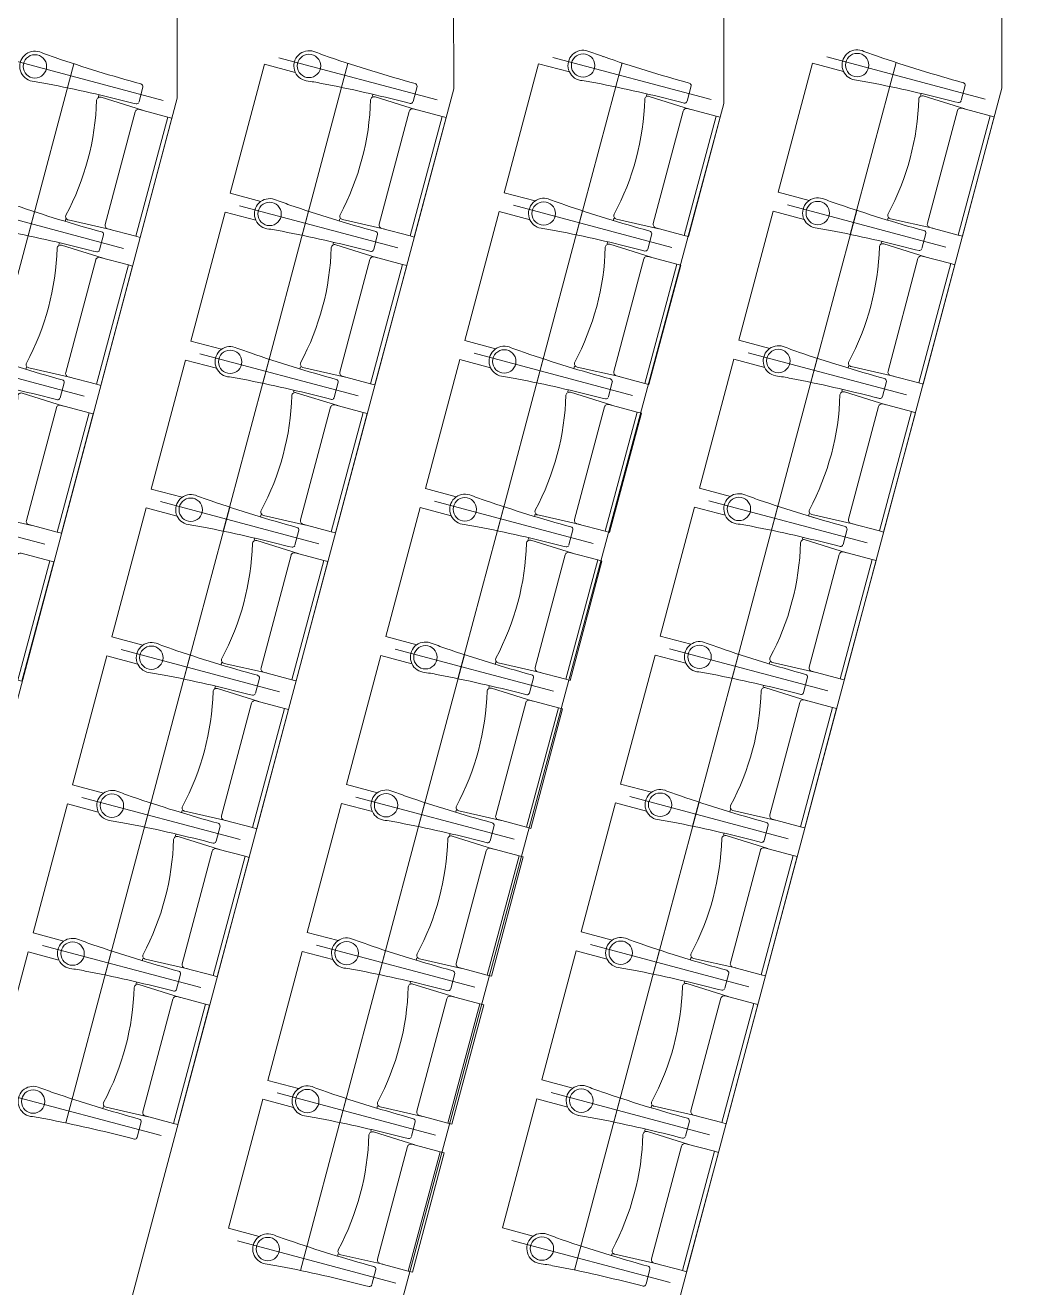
# Model space of a CAD drawing. Header units: millimetres. Extents: x 586 to 1010, y 369 to 668.
# Drawn here: x 689.039 to 692.656, y 465.201 to 469.809 of the extents above; entities that cross this region are included whole.
import ezdxf

# ---------------------------------------------------------------- set-up
doc = ezdxf.new("R2010")
doc.units = ezdxf.units.MM
doc.linetypes.add('CENTER', pattern=[2, 1.25, -0.25, 0.25, -0.25])
doc.linetypes.add('DASHED', pattern=[0.75, 0.5, -0.25])
doc.layers.add('plan line', color=7, linetype='Continuous', lineweight=15)

msp = doc.modelspace()

# ---------------------------------------------------------------- linework, layer by layer
at = {"color": 254, "lineweight": 25}
for points in [[(671.7124, 620.7085), (706.7355, 621.773), (754.2598, 613.8303), (814.6609, 600.1481), (855.7567, 598.0104), (895.0671, 567.0647), (920.0096, 542.0176), (952.0084, 521.2476), (977.2234, 504.6526), (979.6352, 479.2339), (986.3437, 463.8549), (988.7975, 462.3853)], [(654.944, 595.4717), (670.2671, 587.3174), (714.302, 595.1648), (787.0891, 595.1648), (819.3936, 580.9441), (821.0297, 562.8505), (813.4907, 552.7881), (808.7339, 539.6711), (796.4072, 534.7059), (791.0222, 527.249), (791.0222, 507.547), (797.3007, 476.5274), (814.9752, 463.8897), (836.1481, 474.6816), (874.0221, 478.5878), (885.7286, 462.7333), (863.0042, 436.0794), (845.7887, 420.6845), (845.1044, 408.6747)], [(639.2065, 583.4381), (644.7272, 575.638), (657.7961, 553.4401), (668.4043, 543.9291), (682.5178, 548.7307), (692.9838, 555.4778), (711.9339, 556.5828), (734.3456, 532.1334), (750.593, 477.7475), (754.1369, 444.164), (776.4657, 425.4473), (782.6172, 412.2355)]]:
    msp.add_spline(points, degree=3, dxfattribs=at)
at = {"layer": 'plan line'}
for p, q in [((691.5876, 469.5239), (691.5701, 480.598)), ((689.5931, 469.5423), (689.5757, 480.5733)), ((690.602, 469.5765), (690.5847, 480.5422)), ((692.6021, 469.5797), (692.5848, 480.5454)), ((689.9113, 469.6671), (689.786, 469.1962)), ((690.024, 469.6371), (689.9113, 469.6671)), ((690.9114, 469.6686), (690.7861, 469.1977)), ((691.0241, 469.6386), (690.9114, 469.6686)), ((691.9115, 469.6702), (691.7861, 469.1993)), ((692.0242, 469.6402), (691.9115, 469.6702)), ((689.068, 463.8155), (690.602, 469.5765)), ((689.4536, 469.5291), (689.468, 469.5844)), ((690.4537, 469.5306), (690.4681, 469.5859)), ((692.6021, 469.5797), (690.935, 463.3184)), ((690.935, 463.3184), (692.6021, 469.5797)), ((691.4538, 469.5322), (691.4682, 469.5875)), ((692.4539, 469.5338), (692.4683, 469.5891)), ((688.1345, 464.0641), (689.5931, 469.5423)), ((689.3054, 469.5483), (689.3073, 469.5554)), ((690.3055, 469.5499), (690.3074, 469.5569)), ((691.3056, 469.5515), (691.3075, 469.5585)), ((691.4434, 469.525), (691.4309, 469.528)), ((692.3057, 469.553), (692.3075, 469.5601)), ((692.4435, 469.5266), (692.431, 469.5296)), ((689.4432, 469.5218), (689.4308, 469.5249)), ((689.9876, 463.5707), (691.5876, 469.5239)), ((690.4433, 469.5234), (690.4309, 469.5265)), ((689.786, 469.1962), (689.8986, 469.1662)), ((690.7861, 469.1977), (690.8987, 469.1677)), ((691.7861, 469.1993), (691.8988, 469.1693)), ((689.7676, 469.1271), (689.6422, 468.6562)), ((689.8802, 469.0971), (689.7676, 469.1271)), ((690.7677, 469.1287), (690.6423, 468.6578)), ((690.8803, 469.0987), (690.7677, 469.1287)), ((691.7678, 469.1302), (691.6424, 468.6593)), ((691.8804, 469.1002), (691.7678, 469.1302)), ((689.1842, 469.0931), (689.1863, 469.1012)), ((690.1843, 469.0947), (690.1864, 469.1028)), ((691.1844, 469.0962), (691.1865, 469.1044)), ((692.1845, 469.0978), (692.1866, 469.106)), ((689.3098, 468.9891), (689.3243, 469.0444)), ((689.3098, 468.9891), (689.3243, 469.0444)), ((690.3099, 468.9907), (690.3244, 469.0459)), ((690.3099, 468.9907), (690.3244, 469.0459)), ((691.31, 468.9922), (691.3245, 469.0475)), ((691.31, 468.9922), (691.3245, 469.0475)), ((692.3101, 468.9938), (692.3245, 469.0491)), ((692.3101, 468.9938), (692.3245, 469.0491)), ((689.1616, 469.0083), (689.1635, 469.0154)), ((689.2995, 468.9818), (689.287, 468.9849)), ((689.2995, 468.9818), (689.287, 468.9849)), ((690.1617, 469.0099), (690.1636, 469.017)), ((690.2996, 468.9834), (690.2871, 468.9865)), ((690.2996, 468.9834), (690.2871, 468.9865)), ((691.1618, 469.0115), (691.1637, 469.0185)), ((691.2997, 468.985), (691.2872, 468.9881)), ((691.2997, 468.985), (691.2872, 468.9881)), ((692.1619, 469.0131), (692.1638, 469.0201)), ((692.2997, 468.9866), (692.2873, 468.9896)), ((692.2997, 468.9866), (692.2873, 468.9896)), ((689.6422, 468.6562), (689.7549, 468.6262)), ((690.6423, 468.6578), (690.7549, 468.6278)), ((691.6424, 468.6593), (691.755, 468.6293)), ((689.0404, 468.5531), (689.0426, 468.5612)), ((689.6238, 468.5871), (689.4984, 468.1162)), ((689.7365, 468.5571), (689.6238, 468.5871)), ((690.0405, 468.5547), (690.0427, 468.5628)), ((690.6239, 468.5887), (690.4985, 468.1178)), ((690.7366, 468.5587), (690.6239, 468.5887)), ((691.0406, 468.5563), (691.0428, 468.5644)), ((691.624, 468.5902), (691.4986, 468.1193)), ((691.7366, 468.5602), (691.624, 468.5902)), ((692.0407, 468.5578), (692.0429, 468.566)), ((689.166, 468.4491), (689.1805, 468.5044)), ((689.166, 468.4491), (689.1805, 468.5044)), ((690.0179, 468.4699), (690.0198, 468.477)), ((690.1661, 468.4507), (690.1806, 468.506)), ((690.1661, 468.4507), (690.1806, 468.506)), ((691.018, 468.4715), (691.0199, 468.4785)), ((691.1662, 468.4522), (691.1807, 468.5075)), ((691.1662, 468.4522), (691.1807, 468.5075)), ((692.0181, 468.4731), (692.02, 468.4801)), ((692.1663, 468.4538), (692.1808, 468.5091)), ((692.1663, 468.4538), (692.1808, 468.5091)), ((689.1557, 468.4419), (689.1432, 468.4449)), ((689.1557, 468.4419), (689.1432, 468.4449)), ((690.1558, 468.4434), (690.1433, 468.4465)), ((690.1558, 468.4434), (690.1433, 468.4465)), ((691.1559, 468.445), (691.1434, 468.4481)), ((691.1559, 468.445), (691.1434, 468.4481)), ((692.156, 468.4466), (692.1435, 468.4497)), ((692.156, 468.4466), (692.1435, 468.4497)), ((689.4984, 468.1162), (689.6111, 468.0862)), ((690.4985, 468.1178), (690.6112, 468.0878)), ((691.4986, 468.1193), (691.6113, 468.0893)), ((689.48, 468.0471), (689.3546, 467.5762)), ((689.5927, 468.0171), (689.48, 468.0471)), ((689.8967, 468.0147), (689.8989, 468.0228)), ((690.4801, 468.0487), (690.3547, 467.5778)), ((690.5928, 468.0187), (690.4801, 468.0487)), ((690.8968, 468.0163), (690.899, 468.0244)), ((691.4802, 468.0503), (691.3548, 467.5794)), ((691.5929, 468.0203), (691.4802, 468.0503)), ((691.8969, 468.0178), (691.8991, 468.026)), ((690.0223, 467.9107), (690.0368, 467.966)), ((690.0223, 467.9107), (690.0368, 467.966)), ((691.0224, 467.9123), (691.0369, 467.9676)), ((691.0224, 467.9123), (691.0369, 467.9676)), ((692.0225, 467.9138), (692.037, 467.9691)), ((692.0225, 467.9138), (692.037, 467.9691)), ((689.8742, 467.9299), (689.876, 467.937)), ((690.8742, 467.9315), (690.8761, 467.9386)), ((691.8743, 467.9331), (691.8762, 467.9401)), ((690.012, 467.9034), (689.9995, 467.9065)), ((690.012, 467.9034), (689.9995, 467.9065)), ((691.0121, 467.905), (690.9996, 467.9081)), ((691.0121, 467.905), (690.9996, 467.9081)), ((692.0122, 467.9066), (691.9997, 467.9097)), ((692.0122, 467.9066), (691.9997, 467.9097)), ((689.3546, 467.5762), (689.4673, 467.5462)), ((690.3547, 467.5778), (690.4674, 467.5478)), ((691.3548, 467.5794), (691.4675, 467.5494)), ((689.3362, 467.5071), (689.2109, 467.0362)), ((689.4489, 467.4771), (689.3362, 467.5071)), ((690.3363, 467.5087), (690.211, 467.0378)), ((690.449, 467.4787), (690.3363, 467.5087)), ((691.3364, 467.5103), (691.211, 467.0394)), ((691.4491, 467.4803), (691.3364, 467.5103)), ((689.7529, 467.4747), (689.7551, 467.4828)), ((690.753, 467.4763), (690.7552, 467.4844)), ((691.7531, 467.4779), (691.7553, 467.486)), ((689.8786, 467.3707), (689.893, 467.426)), ((689.8786, 467.3707), (689.893, 467.426)), ((690.8787, 467.3723), (690.8931, 467.4276)), ((690.8787, 467.3723), (690.8931, 467.4276)), ((691.8788, 467.3739), (691.8932, 467.4291)), ((691.8788, 467.3739), (691.8932, 467.4291)), ((689.7304, 467.3899), (689.7323, 467.397)), ((689.8682, 467.3635), (689.8557, 467.3665)), ((689.8682, 467.3635), (689.8557, 467.3665)), ((690.7305, 467.3915), (690.7323, 467.3986)), ((690.8683, 467.365), (690.8558, 467.3681)), ((690.8683, 467.365), (690.8558, 467.3681)), ((691.7306, 467.3931), (691.7324, 467.4002)), ((691.8684, 467.3666), (691.8559, 467.3697)), ((691.8684, 467.3666), (691.8559, 467.3697)), ((691.211, 467.0394), (691.3237, 467.0094)), ((689.2109, 467.0362), (689.3235, 467.0062)), ((690.211, 467.0378), (690.3236, 467.0078)), ((689.1925, 466.9671), (689.0671, 466.4962)), ((689.3051, 466.9371), (689.1925, 466.9671)), ((690.1926, 466.9687), (690.0672, 466.4978)), ((690.3052, 466.9387), (690.1926, 466.9687)), ((691.1926, 466.9703), (691.0673, 466.4994)), ((691.3053, 466.9403), (691.1926, 466.9703)), ((689.6092, 466.9347), (689.6113, 466.9429)), ((690.6093, 466.9363), (690.6114, 466.9444)), ((691.6094, 466.9379), (691.6115, 466.946)), ((689.5866, 466.85), (689.5885, 466.857)), ((689.7348, 466.8307), (689.7493, 466.886)), ((689.7348, 466.8307), (689.7493, 466.886)), ((690.5867, 466.8515), (690.5886, 466.8586)), ((690.7349, 466.8323), (690.7493, 466.8876)), ((690.7349, 466.8323), (690.7493, 466.8876)), ((691.5868, 466.8531), (691.5887, 466.8602)), ((691.735, 466.8339), (691.7494, 466.8892)), ((691.735, 466.8339), (691.7494, 466.8892)), ((689.7245, 466.8235), (689.712, 466.8265)), ((689.7245, 466.8235), (689.712, 466.8265)), ((690.7246, 466.8251), (690.7121, 466.8281)), ((690.7245, 466.8251), (690.7121, 466.8281)), ((691.7246, 466.8266), (691.7122, 466.8297)), ((691.7246, 466.8266), (691.7122, 466.8297)), ((689.0671, 466.4962), (689.1797, 466.4662)), ((690.0672, 466.4978), (690.1798, 466.4678)), ((691.0673, 466.4994), (691.1799, 466.4694)), ((689.0487, 466.4271), (688.9233, 465.9562)), ((689.1614, 466.3971), (689.0487, 466.4271)), ((689.4654, 466.3947), (689.4676, 466.4029)), ((690.0488, 466.4287), (689.9234, 465.9578)), ((690.1614, 466.3987), (690.0488, 466.4287)), ((690.4655, 466.3963), (690.4677, 466.4045)), ((691.0489, 466.4303), (690.9235, 465.9594)), ((691.1615, 466.4003), (691.0489, 466.4303)), ((691.4656, 466.3979), (691.4677, 466.406)), ((690.5911, 466.2923), (690.6056, 466.3476)), ((690.5911, 466.2923), (690.6056, 466.3476)), ((691.5912, 466.2939), (691.6057, 466.3492)), ((691.5912, 466.2939), (691.6057, 466.3492)), ((689.4428, 466.31), (689.4447, 466.317)), ((689.591, 466.2907), (689.6055, 466.346)), ((689.591, 466.2907), (689.6055, 466.346)), ((690.4429, 466.3115), (690.4448, 466.3186)), ((691.443, 466.3131), (691.4449, 466.3202)), ((689.5807, 466.2835), (689.5682, 466.2865)), ((689.5807, 466.2835), (689.5682, 466.2865)), ((690.5808, 466.2851), (690.5683, 466.2881)), ((690.5808, 466.2851), (690.5683, 466.2881)), ((691.5809, 466.2866), (691.5684, 466.2897)), ((691.5809, 466.2866), (691.5684, 466.2897)), ((689.9234, 465.9578), (690.0361, 465.9278)), ((690.9235, 465.9594), (691.0362, 465.9294)), ((689.905, 465.8887), (689.7796, 465.4178)), ((690.0177, 465.8587), (689.905, 465.8887)), ((690.9051, 465.8903), (690.7797, 465.4194)), ((691.0178, 465.8603), (690.9051, 465.8903)), ((689.3216, 465.8547), (689.3238, 465.8629)), ((690.3217, 465.8563), (690.3239, 465.8645)), ((691.3218, 465.8579), (691.324, 465.866)), ((689.4472, 465.7507), (689.4617, 465.806)), ((690.4473, 465.7523), (690.4618, 465.8076)), ((690.4473, 465.7523), (690.4618, 465.8076)), ((691.4474, 465.7539), (691.4619, 465.8092)), ((691.4474, 465.7539), (691.4619, 465.8092)), ((690.2991, 465.7716), (690.301, 465.7786)), ((691.2992, 465.7731), (691.3011, 465.7802)), ((691.4371, 465.7467), (691.4246, 465.7497)), ((691.4371, 465.7467), (691.4246, 465.7497)), ((689.4369, 465.7435), (689.4244, 465.7466)), ((690.437, 465.7451), (690.4245, 465.7481)), ((690.437, 465.7451), (690.4245, 465.7481)), ((689.7796, 465.4178), (689.8923, 465.3878)), ((690.7797, 465.4194), (690.8924, 465.3894)), ((690.1779, 465.3163), (690.1801, 465.3245)), ((691.178, 465.3179), (691.1802, 465.3261)), ((690.3036, 465.2123), (690.318, 465.2676)), ((691.3036, 465.2139), (691.3181, 465.2692)), ((690.2932, 465.2051), (690.2807, 465.2082)), ((691.2933, 465.2067), (691.2808, 465.2097))]:
    msp.add_line(p, q, dxfattribs=at)
at = {"layer": 'plan line', "linetype": 'CENTER', "ltscale": 3}
for p, q in [((689.5413, 469.5347), (688.9635, 469.6886)), ((690.5414, 469.5363), (689.9636, 469.6901)), ((691.5415, 469.5379), (690.9637, 469.6917)), ((692.5416, 469.5394), (691.9638, 469.6933)), ((689.3975, 468.9947), (688.8197, 469.1486)), ((689.3975, 468.9947), (688.8197, 469.1486)), ((690.3976, 468.9963), (689.8198, 469.1502)), ((690.3976, 468.9963), (689.8198, 469.1502)), ((691.3977, 468.9979), (690.8199, 469.1517)), ((691.3977, 468.9979), (690.8199, 469.1517)), ((692.3978, 468.9995), (691.82, 469.1533)), ((692.3978, 468.9995), (691.82, 469.1533)), ((689.2538, 468.4547), (688.676, 468.6086)), ((689.2538, 468.4547), (688.676, 468.6086)), ((690.2539, 468.4563), (689.6761, 468.6102)), ((690.2539, 468.4563), (689.6761, 468.6102)), ((691.254, 468.4579), (690.6761, 468.6117)), ((691.254, 468.4579), (690.6761, 468.6117)), ((692.254, 468.4595), (691.6762, 468.6133)), ((692.254, 468.4595), (691.6762, 468.6133)), ((689.11, 467.9148), (688.5322, 468.0686)), ((689.11, 467.9148), (688.5322, 468.0686)), ((690.1101, 467.9163), (689.5323, 468.0702)), ((690.1101, 467.9163), (689.5323, 468.0702)), ((691.1102, 467.9179), (690.5324, 468.0718)), ((691.1102, 467.9179), (690.5324, 468.0718)), ((692.1103, 467.9195), (691.5325, 468.0733)), ((692.1103, 467.9195), (691.5325, 468.0733)), ((689.9663, 467.3763), (689.3885, 467.5302)), ((689.9663, 467.3763), (689.3885, 467.5302)), ((690.9664, 467.3779), (690.3886, 467.5318)), ((690.9664, 467.3779), (690.3886, 467.5318)), ((691.9665, 467.3795), (691.3887, 467.5333)), ((691.9665, 467.3795), (691.3887, 467.5333)), ((691.8227, 466.8395), (691.2449, 466.9934)), ((691.8227, 466.8395), (691.2449, 466.9934)), ((689.8225, 466.8364), (689.2447, 466.9902)), ((689.8225, 466.8364), (689.2447, 466.9902)), ((690.8226, 466.8379), (690.2448, 466.9918)), ((690.8226, 466.8379), (690.2448, 466.9918)), ((689.6788, 466.2964), (689.1009, 466.4502)), ((689.6788, 466.2964), (689.1009, 466.4502)), ((690.6788, 466.2979), (690.101, 466.4518)), ((690.6788, 466.2979), (690.101, 466.4518)), ((691.6789, 466.2995), (691.1011, 466.4534)), ((691.6789, 466.2995), (691.1011, 466.4534)), ((689.535, 465.7564), (688.9572, 465.9102)), ((690.5351, 465.758), (689.9573, 465.9118)), ((690.5351, 465.758), (689.9573, 465.9118)), ((691.5352, 465.7595), (690.9574, 465.9134)), ((691.5352, 465.7595), (690.9574, 465.9134)), ((690.3913, 465.218), (689.8135, 465.3718)), ((691.3914, 465.2196), (690.8136, 465.3734))]:
    msp.add_line(p, q, dxfattribs=at)
at = {"layer": 'plan line', "linetype": 'DASHED', "ltscale": 3}
for p, q in [((689.2158, 469.6684), (689.0487, 469.0407)), ((690.2159, 469.67), (690.0488, 469.0423)), ((691.216, 469.6716), (691.0488, 469.0439)), ((692.2161, 469.6732), (692.0489, 469.0455)), ((689.072, 469.1284), (688.9049, 468.5008)), ((690.0721, 469.13), (689.905, 468.5023)), ((691.0722, 469.1316), (690.9051, 468.5039)), ((692.0723, 469.1332), (691.9052, 468.5055)), ((689.9283, 468.59), (689.7612, 467.9624)), ((690.9284, 468.5916), (690.7613, 467.9639)), ((691.9285, 468.5932), (691.7614, 467.9655)), ((691.7847, 468.0532), (691.6176, 467.4255)), ((689.7845, 468.05), (689.6174, 467.4224)), ((690.7846, 468.0516), (690.6175, 467.4239)), ((689.6408, 467.5101), (689.4736, 466.8824)), ((690.6409, 467.5116), (690.4737, 466.884)), ((691.641, 467.5132), (691.4738, 466.8855)), ((689.497, 466.9701), (689.3299, 466.3424)), ((690.4971, 466.9716), (690.33, 466.344)), ((691.4972, 466.9732), (691.3301, 466.3455)), ((689.3532, 466.4301), (689.1861, 465.8024)), ((690.3533, 466.4317), (690.1862, 465.804)), ((691.3534, 466.4332), (691.1863, 465.8056)), ((690.2095, 465.8917), (690.0424, 465.264)), ((691.2096, 465.8932), (691.0425, 465.2656))]:
    msp.add_line(p, q, dxfattribs=at)
at = {"layer": 'plan line'}
for points in [[(689.3501, 469.0632), (689.1957, 469.0983, -0.474715), (689.187, 469.1159, 0.115865), (689.2987, 469.5353, -0.474715), (689.315, 469.5462), (689.4661, 469.4989)], [(690.3502, 469.0648), (690.1958, 469.0999, -0.474715), (690.1871, 469.1174, 0.115865), (690.2988, 469.5369, -0.474715), (690.3151, 469.5478), (690.4662, 469.5004)], [(691.3503, 469.0664), (691.1959, 469.1014, -0.474715), (691.1872, 469.119, 0.115865), (691.2989, 469.5385, -0.474715), (691.3152, 469.5494), (691.4663, 469.502)], [(692.3504, 469.068), (692.196, 469.103, -0.474715), (692.1873, 469.1206, 0.115865), (692.299, 469.54, -0.474715), (692.3153, 469.5509), (692.4664, 469.5036)], [(689.4425, 469.0387), (689.3391, 469.0662, -0.414214), (689.3301, 469.0817), (689.4395, 469.4928, -0.414214), (689.4551, 469.5018), (689.5592, 469.4741), (689.4425, 469.0387)], [(690.4426, 469.0402), (690.3392, 469.0677, -0.414214), (690.3302, 469.0833), (690.4396, 469.4944, -0.414214), (690.4552, 469.5034), (690.5593, 469.4757), (690.4426, 469.0402)], [(691.4427, 469.0418), (691.3393, 469.0693, -0.414214), (691.3303, 469.0849), (691.4397, 469.496, -0.414214), (691.4553, 469.505), (691.5594, 469.4773), (691.4427, 469.0418)], [(692.4428, 469.0434), (692.3394, 469.0709, -0.414214), (692.3304, 469.0864), (692.4398, 469.4975, -0.414214), (692.4554, 469.5065), (692.5595, 469.4788), (692.4428, 469.0434)], [(689.2064, 468.5232), (689.0519, 468.5583, -0.474715), (689.0432, 468.5759, 0.115865), (689.1549, 468.9953, -0.474715), (689.1712, 469.0062), (689.3224, 468.9589)], [(690.2065, 468.5248), (690.052, 468.5599, -0.474715), (690.0433, 468.5774, 0.115865), (690.155, 468.9969, -0.474715), (690.1713, 469.0078), (690.3225, 468.9605)], [(691.2066, 468.5264), (691.0521, 468.5615, -0.474715), (691.0434, 468.579, 0.115865), (691.1551, 468.9985, -0.474715), (691.1714, 469.0094), (691.3226, 468.962)], [(692.2066, 468.528), (692.0522, 468.563, -0.474715), (692.0435, 468.5806, 0.115865), (692.1552, 469, -0.474715), (692.1715, 469.011), (692.3226, 468.9636)], [(689.2987, 468.4987), (689.1953, 468.5262, -0.414214), (689.1863, 468.5417), (689.2958, 468.9528, -0.414214), (689.3113, 468.9618), (689.4154, 468.9341), (689.2987, 468.4987)], [(690.2988, 468.5002), (690.1954, 468.5278, -0.414214), (690.1864, 468.5433), (690.2959, 468.9544, -0.414214), (690.3114, 468.9634), (690.4155, 468.9357), (690.2988, 468.5002)], [(691.2989, 468.5018), (691.1955, 468.5293, -0.414214), (691.1865, 468.5449), (691.296, 468.956, -0.414214), (691.3115, 468.965), (691.4156, 468.9373), (691.2989, 468.5018)], [(692.299, 468.5034), (692.1956, 468.5309, -0.414214), (692.1866, 468.5464), (692.296, 468.9575, -0.414214), (692.3116, 468.9666), (692.4157, 468.9389), (692.299, 468.5034)], [(690.0627, 467.9848), (689.9083, 468.0199, -0.474715), (689.8995, 468.0375, 0.115865), (690.0112, 468.4569, -0.474715), (690.0275, 468.4678), (690.1787, 468.4205)], [(691.0628, 467.9864), (690.9084, 468.0215, -0.474715), (690.8996, 468.039, 0.115865), (691.0113, 468.4585, -0.474715), (691.0276, 468.4694), (691.1788, 468.422)], [(692.0629, 467.988), (691.9085, 468.023, -0.474715), (691.8997, 468.0406, 0.115865), (692.0114, 468.4601, -0.474715), (692.0277, 468.471), (692.1789, 468.4236)], [(689.0626, 467.9832), (688.9082, 468.0183, -0.474715), (688.8994, 468.0359, 0.115865), (689.0111, 468.4553, -0.474715), (689.0274, 468.4662), (689.1786, 468.4189)], [(689.1549, 467.9587), (689.0515, 467.9862, -0.414214), (689.0425, 468.0017), (689.152, 468.4128, -0.414214), (689.1675, 468.4218), (689.2717, 468.3941), (689.1549, 467.9587)], [(690.155, 467.9603), (690.0516, 467.9878, -0.414214), (690.0426, 468.0033), (690.1521, 468.4144, -0.414214), (690.1676, 468.4234), (690.2718, 468.3957), (690.155, 467.9603)], [(691.1551, 467.9618), (691.0517, 467.9893, -0.414214), (691.0427, 468.0049), (691.1522, 468.416, -0.414214), (691.1677, 468.425), (691.2719, 468.3973), (691.1551, 467.9618)], [(692.1552, 467.9634), (692.0518, 467.9909, -0.414214), (692.0428, 468.0065), (692.1523, 468.4176, -0.414214), (692.1678, 468.4266), (692.272, 468.3989), (692.1552, 467.9634)], [(689.9189, 467.4448), (689.7645, 467.4799, -0.474715), (689.7558, 467.4975, 0.115865), (689.8674, 467.9169, -0.474715), (689.8838, 467.9278), (690.0349, 467.8805)], [(690.919, 467.4464), (690.7646, 467.4815, -0.474715), (690.7559, 467.4991, 0.115865), (690.8675, 467.9185, -0.474715), (690.8838, 467.9294), (691.035, 467.8821)], [(691.9191, 467.448), (691.7647, 467.4831, -0.474715), (691.7559, 467.5006, 0.115865), (691.8676, 467.9201, -0.474715), (691.8839, 467.931), (692.0351, 467.8836)], [(689.0112, 467.4187), (688.9077, 467.4462, -0.414214), (688.8987, 467.4617), (689.0082, 467.8728, -0.414214), (689.0237, 467.8818), (689.1279, 467.8541), (689.0112, 467.4187)], [(690.0113, 467.4203), (689.9078, 467.4478, -0.414214), (689.8988, 467.4633), (690.0083, 467.8744, -0.414214), (690.0238, 467.8834), (690.128, 467.8557), (690.0113, 467.4203)], [(691.0114, 467.4219), (690.9079, 467.4494, -0.414214), (690.8989, 467.4649), (691.0084, 467.876, -0.414214), (691.0239, 467.885), (691.1281, 467.8573), (691.0114, 467.4219)], [(692.0115, 467.4234), (691.908, 467.4509, -0.414214), (691.899, 467.4665), (692.0085, 467.8776, -0.414214), (692.024, 467.8866), (692.1282, 467.8589), (692.0115, 467.4234)], [(689.7751, 466.9048), (689.6207, 466.9399, -0.474715), (689.612, 466.9575, 0.115865), (689.7237, 467.3769, -0.474715), (689.74, 467.3878), (689.8911, 467.3405)], [(690.7752, 466.9064), (690.6208, 466.9415, -0.474715), (690.6121, 466.9591, 0.115865), (690.7238, 467.3785, -0.474715), (690.7401, 467.3894), (690.8912, 467.3421)], [(691.7753, 466.908), (691.6209, 466.9431, -0.474715), (691.6122, 466.9606, 0.115865), (691.7239, 467.3801, -0.474715), (691.7402, 467.391), (691.8913, 467.3436)], [(689.8675, 466.8803), (689.7641, 466.9078, -0.414214), (689.7551, 466.9233), (689.8645, 467.3344, -0.414214), (689.8801, 467.3434), (689.9842, 467.3157), (689.8675, 466.8803)], [(690.8676, 466.8819), (690.7642, 466.9094, -0.414214), (690.7552, 466.9249), (690.8646, 467.336, -0.414214), (690.8802, 467.345), (690.9843, 467.3173), (690.8676, 466.8819)], [(691.8677, 466.8834), (691.7643, 466.9109, -0.414214), (691.7553, 466.9265), (691.8647, 467.3376, -0.414214), (691.8803, 467.3466), (691.9844, 467.3189), (691.8677, 466.8834)], [(689.6314, 466.3649), (689.4769, 466.3999, -0.474715), (689.4682, 466.4175, 0.115865), (689.5799, 466.8369, -0.474715), (689.5962, 466.8478), (689.7474, 466.8005)], [(690.6315, 466.3664), (690.477, 466.4015, -0.474715), (690.4683, 466.4191, 0.115865), (690.58, 466.8385, -0.474715), (690.5963, 466.8494), (690.7474, 466.8021)], [(691.6315, 466.368), (691.4771, 466.4031, -0.474715), (691.4684, 466.4207, 0.115865), (691.5801, 466.8401, -0.474715), (691.5964, 466.851), (691.7475, 466.8037)], [(689.7237, 466.3403), (689.6203, 466.3678, -0.414214), (689.6113, 466.3833), (689.7208, 466.7944, -0.414214), (689.7363, 466.8035), (689.8404, 466.7757), (689.7237, 466.3403)], [(690.7238, 466.3419), (690.6204, 466.3694, -0.414214), (690.6114, 466.3849), (690.7208, 466.796, -0.414214), (690.7364, 466.805), (690.8405, 466.7773), (690.7238, 466.3419)], [(691.7239, 466.3435), (691.6205, 466.371, -0.414214), (691.6115, 466.3865), (691.7209, 466.7976, -0.414214), (691.7365, 466.8066), (691.8406, 466.7789), (691.7239, 466.3435)], [(689.4876, 465.8249), (689.3332, 465.8599, -0.474715), (689.3244, 465.8775, 0.115865), (689.4361, 466.297, -0.474715), (689.4524, 466.3079), (689.6036, 466.2605)], [(690.4877, 465.8265), (690.3333, 465.8615, -0.474715), (690.3245, 465.8791, 0.115865), (690.4362, 466.2985, -0.474715), (690.4525, 466.3094), (690.6037, 466.2621)], [(691.4878, 465.828), (691.3333, 465.8631, -0.474715), (691.3246, 465.8807, 0.115865), (691.4363, 466.3001, -0.474715), (691.4526, 466.311), (691.6038, 466.2637)], [(689.5799, 465.8003), (689.4765, 465.8278, -0.414214), (689.4675, 465.8434), (689.577, 466.2545, -0.414214), (689.5925, 466.2635), (689.6967, 466.2358), (689.5799, 465.8003)], [(690.58, 465.8019), (690.4766, 465.8294, -0.414214), (690.4676, 465.8449), (690.5771, 466.256, -0.414214), (690.5926, 466.265), (690.6968, 466.2373), (690.58, 465.8019)], [(691.5801, 465.8035), (691.4767, 465.831, -0.414214), (691.4677, 465.8465), (691.5772, 466.2576, -0.414214), (691.5927, 466.2666), (691.6969, 466.2389), (691.5801, 465.8035)], [(690.3439, 465.2865), (690.1895, 465.3215, -0.474715), (690.1808, 465.3391, 0.115865), (690.2924, 465.7585, -0.474715), (690.3087, 465.7695), (690.4599, 465.7221)], [(691.344, 465.288), (691.1896, 465.3231, -0.474715), (691.1808, 465.3407, 0.115865), (691.2925, 465.7601, -0.474715), (691.3088, 465.771), (691.46, 465.7237)], [(690.4363, 465.2619), (690.3328, 465.2894, -0.414214), (690.3238, 465.305), (690.4333, 465.7161, -0.414214), (690.4488, 465.7251), (690.553, 465.6974), (690.4363, 465.2619)], [(691.4363, 465.2635), (691.3329, 465.291, -0.414214), (691.3239, 465.3065), (691.4334, 465.7176, -0.414214), (691.4489, 465.7266), (691.5531, 465.6989), (691.4363, 465.2635)]]:
    msp.add_lwpolyline(points, format="xyb", dxfattribs=at)
for points in [[(689.458, 469.0345), (689.574, 469.4702), (689.5592, 469.4741), (689.4425, 469.0387), (689.458, 469.0345)], [(690.4581, 469.0361), (690.5741, 469.4718), (690.5593, 469.4757), (690.4426, 469.0402), (690.4581, 469.0361)], [(691.4582, 469.0377), (691.5741, 469.4733), (691.5594, 469.4773), (691.4427, 469.0418), (691.4582, 469.0377)], [(692.4582, 469.0393), (692.5742, 469.4749), (692.5595, 469.4788), (692.4428, 469.0434), (692.4582, 469.0393)], [(689.3142, 468.4946), (689.4302, 468.9302), (689.4154, 468.9341), (689.2987, 468.4987), (689.3142, 468.4946)], [(690.3143, 468.4961), (690.4303, 468.9318), (690.4155, 468.9357), (690.2988, 468.5002), (690.3143, 468.4961)], [(691.3144, 468.4977), (691.4304, 468.9334), (691.4156, 468.9373), (691.2989, 468.5018), (691.3144, 468.4977)], [(692.3145, 468.4993), (692.4305, 468.9349), (692.4157, 468.9389), (692.299, 468.5034), (692.3145, 468.4993)], [(689.1704, 467.9546), (689.2864, 468.3902), (689.2717, 468.3941), (689.1549, 467.9587), (689.1704, 467.9546)], [(690.1705, 467.9561), (690.2865, 468.3918), (690.2718, 468.3957), (690.155, 467.9603), (690.1705, 467.9561)], [(691.1706, 467.9577), (691.2866, 468.3934), (691.2719, 468.3973), (691.1551, 467.9618), (691.1706, 467.9577)], [(692.1707, 467.9593), (692.2867, 468.3949), (692.272, 468.3989), (692.1552, 467.9634), (692.1707, 467.9593)], [(689.0266, 467.4146), (689.1426, 467.8502), (689.1279, 467.8541), (689.0112, 467.4187), (689.0266, 467.4146)], [(690.0267, 467.4162), (690.1427, 467.8518), (690.128, 467.8557), (690.0113, 467.4203), (690.0267, 467.4162)], [(691.0268, 467.4177), (691.1428, 467.8534), (691.1281, 467.8573), (691.0114, 467.4219), (691.0268, 467.4177)], [(692.0269, 467.4193), (692.1429, 467.855), (692.1282, 467.8589), (692.0115, 467.4234), (692.0269, 467.4193)], [(689.883, 466.8762), (689.9989, 467.3118), (689.9842, 467.3157), (689.8675, 466.8803), (689.883, 466.8762)], [(690.883, 466.8777), (690.999, 467.3134), (690.9843, 467.3173), (690.8676, 466.8819), (690.883, 466.8777)], [(691.8831, 466.8793), (691.9991, 467.315), (691.9844, 467.3189), (691.8677, 466.8834), (691.8831, 466.8793)], [(689.7392, 466.3362), (689.8552, 466.7718), (689.8404, 466.7757), (689.7237, 466.3403), (689.7392, 466.3362)], [(690.7393, 466.3378), (690.8553, 466.7734), (690.8405, 466.7773), (690.7238, 466.3419), (690.7393, 466.3378)], [(691.7394, 466.3393), (691.8554, 466.775), (691.8406, 466.7789), (691.7239, 466.3435), (691.7394, 466.3393)], [(689.5954, 465.7962), (689.7114, 466.2318), (689.6967, 466.2358), (689.5799, 465.8003), (689.5954, 465.7962)], [(690.5955, 465.7978), (690.7115, 466.2334), (690.6968, 466.2373), (690.58, 465.8019), (690.5955, 465.7978)], [(691.5956, 465.7994), (691.7116, 466.235), (691.6969, 466.2389), (691.5801, 465.8035), (691.5956, 465.7994)], [(690.4517, 465.2578), (690.5677, 465.6934), (690.553, 465.6974), (690.4363, 465.2619), (690.4517, 465.2578)], [(691.4518, 465.2594), (691.5678, 465.695), (691.5531, 465.6989), (691.4363, 465.2635), (691.4518, 465.2594)]]:
    msp.add_lwpolyline(points, dxfattribs=at)
for centre in [(689.0737, 469.6589), (690.0738, 469.6604), (691.0739, 469.662), (692.074, 469.6636), (689.9301, 469.1204), (689.93, 469.1204), (690.9301, 469.122), (690.9301, 469.122), (691.9302, 469.1236), (691.9302, 469.1236), (689.7863, 468.5805), (689.7863, 468.5805), (690.7864, 468.582), (690.7864, 468.582), (691.7865, 468.5836), (691.7865, 468.5836), (689.6425, 468.0405), (689.6425, 468.0405), (690.6426, 468.0421), (690.6426, 468.0421), (691.6427, 468.0436), (691.6427, 468.0436), (691.4989, 467.5036), (691.4989, 467.5036), (689.4987, 467.5005), (689.4987, 467.5005), (690.4988, 467.5021), (690.4988, 467.5021), (689.3549, 466.9605), (689.3549, 466.9605), (690.355, 466.9621), (690.355, 466.9621), (691.3551, 466.9637), (691.3551, 466.9637), (689.2112, 466.4205), (689.2112, 466.4205), (690.2113, 466.4221), (690.2113, 466.4221), (691.2114, 466.4237), (691.2114, 466.4237), (689.0674, 465.8805), (690.0675, 465.8821), (690.0675, 465.8821), (691.0676, 465.8837), (691.0676, 465.8837), (689.9237, 465.3421), (690.9238, 465.3437)]:
    msp.add_circle(centre, 0.0427, dxfattribs=at)
for centre, radius, start, end in [((689.074, 469.6591), 0.0554, 71.596, 259.6384), ((690.4734, 473.4178), 3.9554, 249.5499, 250.418), ((690.0741, 469.6607), 0.0554, 71.596, 259.6384), ((691.4735, 473.4193), 3.9554, 249.5499, 250.418), ((691.0742, 469.6623), 0.0554, 71.596, 259.6384), ((692.4736, 473.4209), 3.9554, 249.5499, 250.418), ((692.0743, 469.6639), 0.0554, 71.596, 259.6384), ((693.4737, 473.4225), 3.9554, 249.5499, 250.418), ((690.8732, 474.7328), 5.3287, 251.1073, 254.6309), ((691.8733, 474.7344), 5.3287, 251.1073, 254.6309), ((692.8734, 474.736), 5.3287, 251.1073, 254.6309), ((693.8735, 474.7375), 5.3287, 251.1073, 254.6309), ((688.9277, 468.6193), 0.9947, 78.8628, 82.1256), ((688.172, 464.6894), 4.9966, 75.409, 79.0646), ((689.4584, 469.5853), 0.00967, 354.2643, 75.7147), ((689.9278, 468.6209), 0.9947, 78.8628, 82.1256), ((689.1721, 464.691), 4.9966, 75.409, 79.0646), ((690.4585, 469.5869), 0.00967, 354.2643, 75.7147), ((690.9279, 468.6225), 0.9947, 78.8628, 82.1256), ((690.1722, 464.6926), 4.9966, 75.409, 79.0646), ((691.4586, 469.5885), 0.00967, 354.2643, 75.7147), ((691.928, 468.624), 0.9947, 78.8628, 82.1256), ((691.1723, 464.6942), 4.9966, 75.409, 79.0646), ((692.4587, 469.5901), 0.00967, 354.2643, 75.7147), ((689.4443, 469.5311), 0.00935, 263.5288, 336.652), ((690.4444, 469.5327), 0.00935, 263.5288, 336.652), ((691.4445, 469.5343), 0.00935, 263.5288, 336.652), ((692.4446, 469.5359), 0.00935, 263.5288, 336.652), ((689.9303, 469.1207), 0.0554, 71.596, 259.6384), ((689.9303, 469.1207), 0.0554, 71.596, 259.6384), ((691.3298, 472.8794), 3.9554, 249.5499, 250.418), ((691.3298, 472.8794), 3.9554, 249.5499, 250.418), ((690.9304, 469.1223), 0.0554, 71.596, 259.6384), ((690.9304, 469.1223), 0.0554, 71.596, 259.6384), ((692.3299, 472.8809), 3.9554, 249.5499, 250.418), ((692.3299, 472.8809), 3.9554, 249.5499, 250.418), ((691.9305, 469.1239), 0.0554, 71.596, 259.6384), ((691.9305, 469.1239), 0.0554, 71.596, 259.6384), ((693.33, 472.8825), 3.9554, 249.5499, 250.418), ((693.3299, 472.8825), 3.9554, 249.5499, 250.418), ((690.7294, 474.1928), 5.3287, 251.1073, 254.6309), ((690.7294, 474.1928), 5.3287, 251.1073, 254.6309), ((691.7295, 474.1944), 5.3287, 251.1073, 254.6309), ((691.7295, 474.1944), 5.3287, 251.1073, 254.6309), ((692.7296, 474.196), 5.3287, 251.1073, 254.6309), ((692.7296, 474.196), 5.3287, 251.1073, 254.6309), ((693.7297, 474.1976), 5.3287, 251.1073, 254.6309), ((693.7297, 474.1976), 5.3287, 251.1073, 254.6309), ((690.7842, 468.0825), 0.9947, 78.8628, 82.1256), ((690.7842, 468.0825), 0.9947, 78.8628, 82.1256), ((691.7843, 468.084), 0.9947, 78.8628, 82.1256), ((691.7843, 468.084), 0.9947, 78.8628, 82.1256), ((688.0282, 464.1494), 4.9966, 75.409, 79.0646), ((688.0282, 464.1494), 4.9966, 75.409, 79.0646), ((689.3146, 469.0453), 0.00967, 354.2643, 75.7147), ((689.3146, 469.0453), 0.00967, 354.2643, 75.7147), ((689.7841, 468.0809), 0.9947, 78.8628, 82.1256), ((689.7841, 468.0809), 0.9947, 78.8628, 82.1256), ((689.0283, 464.151), 4.9966, 75.409, 79.0646), ((689.0283, 464.151), 4.9966, 75.409, 79.0646), ((690.3147, 469.0469), 0.00967, 354.2643, 75.7147), ((690.3147, 469.0469), 0.00967, 354.2643, 75.7147), ((690.0284, 464.1526), 4.9966, 75.409, 79.0646), ((690.0284, 464.1526), 4.9966, 75.409, 79.0646), ((691.3148, 469.0485), 0.00967, 354.2643, 75.7147), ((691.3148, 469.0485), 0.00967, 354.2643, 75.7147), ((691.0285, 464.1542), 4.9966, 75.409, 79.0646), ((691.0285, 464.1542), 4.9966, 75.409, 79.0646), ((692.3149, 469.0501), 0.00967, 354.2643, 75.7147), ((692.3149, 469.0501), 0.00967, 354.2643, 75.7147), ((689.3005, 468.9911), 0.00935, 263.5288, 336.652), ((689.3005, 468.9911), 0.00935, 263.5288, 336.652), ((690.3006, 468.9927), 0.00935, 263.5288, 336.652), ((690.3006, 468.9927), 0.00935, 263.5288, 336.652), ((691.3007, 468.9943), 0.00935, 263.5288, 336.652), ((691.3007, 468.9943), 0.00935, 263.5288, 336.652), ((692.3008, 468.9959), 0.00935, 263.5288, 336.652), ((692.3008, 468.9959), 0.00935, 263.5288, 336.652), ((690.5856, 473.6528), 5.3287, 251.1073, 254.6309), ((690.5856, 473.6528), 5.3287, 251.1073, 254.6309), ((689.7865, 468.5807), 0.0554, 71.596, 259.6384), ((689.7865, 468.5807), 0.0554, 71.596, 259.6384), ((691.186, 472.3394), 3.9554, 249.5499, 250.418), ((691.186, 472.3394), 3.9554, 249.5499, 250.418), ((691.5857, 473.6544), 5.3287, 251.1073, 254.6309), ((691.5857, 473.6544), 5.3287, 251.1073, 254.6309), ((690.7866, 468.5823), 0.0554, 71.596, 259.6384), ((690.7866, 468.5823), 0.0554, 71.596, 259.6384), ((692.1861, 472.3409), 3.9554, 249.5499, 250.418), ((692.1861, 472.3409), 3.9554, 249.5499, 250.418), ((692.5858, 473.656), 5.3287, 251.1073, 254.6309), ((692.5858, 473.656), 5.3287, 251.1073, 254.6309), ((691.7867, 468.5839), 0.0554, 71.596, 259.6384), ((691.7867, 468.5839), 0.0554, 71.596, 259.6384), ((693.1862, 472.3425), 3.9554, 249.5499, 250.418), ((693.1862, 472.3425), 3.9554, 249.5499, 250.418), ((693.5859, 473.6576), 5.3287, 251.1073, 254.6309), ((693.5859, 473.6576), 5.3287, 251.1073, 254.6309), ((687.8845, 463.6095), 4.9966, 75.409, 79.0646), ((687.8845, 463.6095), 4.9966, 75.409, 79.0646), ((689.1709, 468.5054), 0.00967, 354.2643, 75.7147), ((689.1709, 468.5054), 0.00967, 354.2643, 75.7147), ((689.6403, 467.5409), 0.9947, 78.8628, 82.1256), ((689.6403, 467.5409), 0.9947, 78.8628, 82.1256), ((688.8846, 463.611), 4.9966, 75.409, 79.0646), ((688.8846, 463.611), 4.9966, 75.409, 79.0646), ((690.171, 468.5069), 0.00967, 354.2643, 75.7147), ((690.171, 468.5069), 0.00967, 354.2643, 75.7147), ((690.6404, 467.5425), 0.9947, 78.8628, 82.1256), ((690.6404, 467.5425), 0.9947, 78.8628, 82.1256), ((689.8847, 463.6126), 4.9966, 75.409, 79.0646), ((689.8847, 463.6126), 4.9966, 75.409, 79.0646), ((691.1711, 468.5085), 0.00967, 354.2643, 75.7147), ((691.1711, 468.5085), 0.00967, 354.2643, 75.7147), ((691.6405, 467.5441), 0.9947, 78.8628, 82.1256), ((691.6405, 467.5441), 0.9947, 78.8628, 82.1256), ((690.8848, 463.6142), 4.9966, 75.409, 79.0646), ((690.8848, 463.6142), 4.9966, 75.409, 79.0646), ((692.1711, 468.5101), 0.00967, 354.2643, 75.7147), ((692.1711, 468.5101), 0.00967, 354.2643, 75.7147), ((689.1567, 468.4511), 0.00935, 263.5288, 336.652), ((689.1567, 468.4511), 0.00935, 263.5288, 336.652), ((690.1568, 468.4527), 0.00935, 263.5288, 336.652), ((690.1568, 468.4527), 0.00935, 263.5288, 336.652), ((691.1569, 468.4543), 0.00935, 263.5288, 336.652), ((691.1569, 468.4543), 0.00935, 263.5288, 336.652), ((692.157, 468.4559), 0.00935, 263.5288, 336.652), ((692.157, 468.4559), 0.00935, 263.5288, 336.652), ((691.6429, 468.0439), 0.0554, 71.596, 259.6384), ((691.6429, 468.0439), 0.0554, 71.596, 259.6384), ((689.6428, 468.0408), 0.0554, 71.596, 259.6384), ((689.6428, 468.0408), 0.0554, 71.596, 259.6384), ((691.0422, 471.7994), 3.9554, 249.5499, 250.418), ((691.0422, 471.7994), 3.9554, 249.5499, 250.418), ((691.442, 473.1144), 5.3287, 251.1073, 254.6309), ((691.442, 473.1144), 5.3287, 251.1073, 254.6309), ((690.6429, 468.0423), 0.0554, 71.596, 259.6384), ((690.6429, 468.0423), 0.0554, 71.596, 259.6384), ((692.0423, 471.801), 3.9554, 249.5499, 250.418), ((692.0423, 471.801), 3.9554, 249.5499, 250.418), ((692.4421, 473.116), 5.3287, 251.1073, 254.6309), ((692.4421, 473.116), 5.3287, 251.1073, 254.6309), ((693.0424, 471.8025), 3.9554, 249.5499, 250.418), ((693.0424, 471.8025), 3.9554, 249.5499, 250.418), ((693.4422, 473.1176), 5.3287, 251.1073, 254.6309), ((693.4421, 473.1176), 5.3287, 251.1073, 254.6309), ((689.4965, 467.0009), 0.9947, 78.8628, 82.1256), ((689.4965, 467.0009), 0.9947, 78.8628, 82.1256), ((688.7408, 463.071), 4.9966, 75.409, 79.0646), ((688.7408, 463.071), 4.9966, 75.409, 79.0646), ((690.0272, 467.9669), 0.00967, 354.2643, 75.7147), ((690.0272, 467.9669), 0.00967, 354.2643, 75.7147), ((690.4966, 467.0025), 0.9947, 78.8628, 82.1256), ((690.4966, 467.0025), 0.9947, 78.8628, 82.1256), ((689.7409, 463.0726), 4.9966, 75.409, 79.0646), ((689.7409, 463.0726), 4.9966, 75.409, 79.0646), ((691.0273, 467.9685), 0.00967, 354.2643, 75.7147), ((691.0273, 467.9685), 0.00967, 354.2643, 75.7147), ((691.4967, 467.0041), 0.9947, 78.8628, 82.1256), ((691.4967, 467.0041), 0.9947, 78.8628, 82.1256), ((690.741, 463.0742), 4.9966, 75.409, 79.0646), ((690.741, 463.0742), 4.9966, 75.409, 79.0646), ((692.0274, 467.9701), 0.00967, 354.2643, 75.7147), ((692.0274, 467.9701), 0.00967, 354.2643, 75.7147), ((690.0131, 467.9127), 0.00935, 263.5288, 336.652), ((690.0131, 467.9127), 0.00935, 263.5288, 336.652), ((691.0132, 467.9143), 0.00935, 263.5288, 336.652), ((691.0132, 467.9143), 0.00935, 263.5288, 336.652), ((692.0132, 467.9159), 0.00935, 263.5288, 336.652), ((692.0132, 467.9159), 0.00935, 263.5288, 336.652), ((689.499, 467.5008), 0.0554, 71.596, 259.6384), ((689.499, 467.5008), 0.0554, 71.596, 259.6384), ((690.8984, 471.2594), 3.9554, 249.5499, 250.418), ((690.8984, 471.2594), 3.9554, 249.5499, 250.418), ((690.4991, 467.5024), 0.0554, 71.596, 259.6384), ((690.4991, 467.5024), 0.0554, 71.596, 259.6384), ((691.8985, 471.261), 3.9554, 249.5499, 250.418), ((691.8985, 471.261), 3.9554, 249.5499, 250.418), ((691.4992, 467.5039), 0.0554, 71.596, 259.6384), ((691.4992, 467.5039), 0.0554, 71.596, 259.6384), ((692.8986, 471.2626), 3.9554, 249.5499, 250.418), ((692.8986, 471.2626), 3.9554, 249.5499, 250.418), ((691.2982, 472.5744), 5.3287, 251.1073, 254.6309), ((691.2982, 472.5744), 5.3287, 251.1073, 254.6309), ((692.2983, 472.576), 5.3287, 251.1073, 254.6309), ((692.2983, 472.576), 5.3287, 251.1073, 254.6309), ((693.2984, 472.5776), 5.3287, 251.1073, 254.6309), ((693.2984, 472.5776), 5.3287, 251.1073, 254.6309), ((689.3527, 466.4609), 0.9947, 78.8628, 82.1256), ((689.3527, 466.4609), 0.9947, 78.8628, 82.1256), ((688.597, 462.5311), 4.9966, 75.409, 79.0646), ((688.597, 462.5311), 4.9966, 75.409, 79.0646), ((689.8834, 467.427), 0.00967, 354.2643, 75.7147), ((689.8834, 467.427), 0.00967, 354.2643, 75.7147), ((690.3528, 466.4625), 0.9947, 78.8628, 82.1256), ((690.3528, 466.4625), 0.9947, 78.8628, 82.1256), ((689.5971, 462.5326), 4.9966, 75.409, 79.0646), ((689.5971, 462.5326), 4.9966, 75.409, 79.0646), ((690.8835, 467.4285), 0.00967, 354.2643, 75.7147), ((690.8835, 467.4285), 0.00967, 354.2643, 75.7147), ((691.3529, 466.4641), 0.9947, 78.8628, 82.1256), ((691.3529, 466.4641), 0.9947, 78.8628, 82.1256), ((690.5972, 462.5342), 4.9966, 75.409, 79.0646), ((690.5972, 462.5342), 4.9966, 75.409, 79.0646), ((691.8836, 467.4301), 0.00967, 354.2643, 75.7147), ((691.8836, 467.4301), 0.00967, 354.2643, 75.7147), ((689.8693, 467.3727), 0.00935, 263.5288, 336.652), ((689.8693, 467.3727), 0.00935, 263.5288, 336.652), ((690.8694, 467.3743), 0.00935, 263.5288, 336.652), ((690.8694, 467.3743), 0.00935, 263.5288, 336.652), ((691.8695, 467.3759), 0.00935, 263.5288, 336.652), ((691.8695, 467.3759), 0.00935, 263.5288, 336.652), ((689.3552, 466.9608), 0.0554, 71.596, 259.6384), ((689.3552, 466.9608), 0.0554, 71.596, 259.6384), ((690.7547, 470.7194), 3.9554, 249.5499, 250.418), ((690.7547, 470.7194), 3.9554, 249.5499, 250.418), ((691.1544, 472.0345), 5.3287, 251.1073, 254.6309), ((691.1544, 472.0345), 5.3287, 251.1073, 254.6309), ((690.3553, 466.9624), 0.0554, 71.596, 259.6384), ((690.3553, 466.9624), 0.0554, 71.596, 259.6384), ((691.7548, 470.721), 3.9554, 249.5499, 250.418), ((691.7548, 470.721), 3.9554, 249.5499, 250.418), ((692.1545, 472.036), 5.3287, 251.1073, 254.6309), ((692.1545, 472.036), 5.3287, 251.1073, 254.6309), ((691.3554, 466.9639), 0.0554, 71.596, 259.6384), ((691.3554, 466.9639), 0.0554, 71.596, 259.6384), ((692.7548, 470.7226), 3.9554, 249.5499, 250.418), ((692.7548, 470.7226), 3.9554, 249.5499, 250.418), ((693.1546, 472.0376), 5.3287, 251.1073, 254.6309), ((693.1546, 472.0376), 5.3287, 251.1073, 254.6309), ((689.209, 465.9209), 0.9947, 78.8628, 82.1256), ((689.209, 465.9209), 0.9947, 78.8628, 82.1256), ((690.2091, 465.9225), 0.9947, 78.8628, 82.1256), ((690.2091, 465.9225), 0.9947, 78.8628, 82.1256), ((691.2091, 465.9241), 0.9947, 78.8628, 82.1256), ((691.2091, 465.9241), 0.9947, 78.8628, 82.1256), ((688.4532, 461.9911), 4.9966, 75.409, 79.0646), ((688.4532, 461.9911), 4.9966, 75.409, 79.0646), ((689.7396, 466.887), 0.00967, 354.2643, 75.7147), ((689.7396, 466.887), 0.00967, 354.2643, 75.7147), ((689.4533, 461.9927), 4.9966, 75.409, 79.0646), ((689.4533, 461.9927), 4.9966, 75.409, 79.0646), ((690.7397, 466.8885), 0.00967, 354.2643, 75.7147), ((690.7397, 466.8885), 0.00967, 354.2643, 75.7147), ((690.4534, 461.9942), 4.9966, 75.409, 79.0646), ((690.4534, 461.9942), 4.9966, 75.409, 79.0646), ((691.7398, 466.8901), 0.00967, 354.2643, 75.7147), ((691.7398, 466.8901), 0.00967, 354.2643, 75.7147), ((689.7255, 466.8328), 0.00935, 263.5288, 336.652), ((689.7255, 466.8328), 0.00935, 263.5288, 336.652), ((690.7256, 466.8343), 0.00935, 263.5288, 336.652), ((690.7256, 466.8343), 0.00935, 263.5288, 336.652), ((691.7257, 466.8359), 0.00935, 263.5288, 336.652), ((691.7257, 466.8359), 0.00935, 263.5288, 336.652), ((689.2114, 466.4208), 0.0554, 71.596, 259.6384), ((689.2114, 466.4208), 0.0554, 71.596, 259.6384), ((690.6109, 470.1794), 3.9554, 249.5499, 250.418), ((690.6109, 470.1794), 3.9554, 249.5499, 250.418), ((691.0106, 471.4945), 5.3287, 251.1073, 254.6309), ((691.0106, 471.4945), 5.3287, 251.1073, 254.6309), ((690.2115, 466.4224), 0.0554, 71.596, 259.6384), ((690.2115, 466.4224), 0.0554, 71.596, 259.6384), ((691.611, 470.181), 3.9554, 249.5499, 250.418), ((691.611, 470.181), 3.9554, 249.5499, 250.418), ((692.0107, 471.496), 5.3287, 251.1073, 254.6309), ((692.0107, 471.496), 5.3287, 251.1073, 254.6309), ((691.2116, 466.424), 0.0554, 71.596, 259.6384), ((691.2116, 466.424), 0.0554, 71.596, 259.6384), ((692.6111, 470.1826), 3.9554, 249.5499, 250.418), ((692.6111, 470.1826), 3.9554, 249.5499, 250.418), ((693.0108, 471.4976), 5.3287, 251.1073, 254.6309), ((693.0108, 471.4976), 5.3287, 251.1073, 254.6309), ((689.0652, 465.381), 0.9947, 78.8628, 82.1256), ((689.0652, 465.381), 0.9947, 78.8628, 82.1256), ((688.3095, 461.4511), 4.9966, 75.409, 79.0646), ((688.3095, 461.4511), 4.9966, 75.409, 79.0646), ((689.5959, 466.347), 0.00967, 354.2643, 75.7147), ((689.5959, 466.347), 0.00967, 354.2643, 75.7147), ((690.0653, 465.3825), 0.9947, 78.8628, 82.1256), ((690.0653, 465.3825), 0.9947, 78.8628, 82.1256), ((689.3096, 461.4527), 4.9966, 75.409, 79.0646), ((689.3096, 461.4527), 4.9966, 75.409, 79.0646), ((690.5959, 466.3486), 0.00967, 354.2643, 75.7147), ((690.5959, 466.3486), 0.00967, 354.2643, 75.7147), ((691.0654, 465.3841), 0.9947, 78.8628, 82.1256), ((691.0654, 465.3841), 0.9947, 78.8628, 82.1256), ((690.3097, 461.4542), 4.9966, 75.409, 79.0646), ((690.3097, 461.4542), 4.9966, 75.409, 79.0646), ((691.596, 466.3501), 0.00967, 354.2643, 75.7147), ((691.596, 466.3501), 0.00967, 354.2643, 75.7147), ((689.5817, 466.2928), 0.00935, 263.5288, 336.652), ((689.5817, 466.2928), 0.00935, 263.5288, 336.652), ((690.5818, 466.2944), 0.00935, 263.5288, 336.652), ((690.5818, 466.2944), 0.00935, 263.5288, 336.652), ((691.5819, 466.2959), 0.00935, 263.5288, 336.652), ((691.5819, 466.2959), 0.00935, 263.5288, 336.652), ((689.0677, 465.8808), 0.0554, 71.596, 259.6384), ((690.4671, 469.6394), 3.9554, 249.5499, 250.418), ((690.0678, 465.8824), 0.0554, 71.596, 259.6384), ((690.0677, 465.8824), 0.0554, 71.596, 259.6384), ((691.4672, 469.641), 3.9554, 249.5499, 250.418), ((691.4672, 469.641), 3.9554, 249.5499, 250.418), ((691.0678, 465.884), 0.0554, 71.596, 259.6384), ((691.0678, 465.884), 0.0554, 71.596, 259.6384), ((692.4673, 469.6426), 3.9554, 249.5499, 250.418), ((692.4673, 469.6426), 3.9554, 249.5499, 250.418), ((690.8669, 470.9545), 5.3287, 251.1073, 254.6309), ((691.867, 470.9561), 5.3287, 251.1073, 254.6309), ((691.867, 470.9561), 5.3287, 251.1073, 254.6309), ((692.867, 470.9576), 5.3287, 251.1073, 254.6309), ((692.867, 470.9576), 5.3287, 251.1073, 254.6309), ((688.9214, 464.841), 0.9947, 78.8628, 82.1256), ((688.1657, 460.9111), 4.9966, 75.409, 79.0646), ((689.4521, 465.807), 0.00967, 354.2643, 75.7147), ((689.9215, 464.8425), 0.9947, 78.8628, 82.1256), ((689.9215, 464.8425), 0.9947, 78.8628, 82.1256), ((689.1658, 460.9127), 4.9966, 75.409, 79.0646), ((689.1658, 460.9127), 4.9966, 75.409, 79.0646), ((690.4522, 465.8086), 0.00967, 354.2643, 75.7147), ((690.4522, 465.8086), 0.00967, 354.2643, 75.7147), ((690.9216, 464.8441), 0.9947, 78.8628, 82.1256), ((690.9216, 464.8441), 0.9947, 78.8628, 82.1256), ((690.1659, 460.9143), 4.9966, 75.409, 79.0646), ((690.1659, 460.9143), 4.9966, 75.409, 79.0646), ((691.4523, 465.8102), 0.00967, 354.2643, 75.7147), ((691.4523, 465.8102), 0.00967, 354.2643, 75.7147), ((689.438, 465.7528), 0.00935, 263.5288, 336.652), ((690.4381, 465.7544), 0.00935, 263.5288, 336.652), ((690.438, 465.7544), 0.00935, 263.5288, 336.652), ((691.4381, 465.7559), 0.00935, 263.5288, 336.652), ((691.4381, 465.7559), 0.00935, 263.5288, 336.652), ((689.924, 465.3424), 0.0554, 71.596, 259.6384), ((691.3234, 469.101), 3.9554, 249.5499, 250.418), ((690.9241, 465.344), 0.0554, 71.596, 259.6384), ((692.3235, 469.1026), 3.9554, 249.5499, 250.418), ((691.7232, 470.4161), 5.3287, 251.1073, 254.6309), ((692.7233, 470.4176), 5.3287, 251.1073, 254.6309), ((689.7777, 464.3026), 0.9947, 78.8628, 82.1256), ((690.7778, 464.3041), 0.9947, 78.8628, 82.1256), ((689.022, 460.3727), 4.9966, 75.409, 79.0646), ((690.3084, 465.2686), 0.00967, 354.2643, 75.7147), ((690.0221, 460.3743), 4.9966, 75.409, 79.0646), ((691.3085, 465.2702), 0.00967, 354.2643, 75.7147), ((690.2943, 465.2144), 0.00935, 263.5288, 336.652), ((691.2944, 465.216), 0.00935, 263.5288, 336.652)]:
    msp.add_arc(centre, radius, start, end, dxfattribs=at)

doc.saveas('drawing.dxf')
